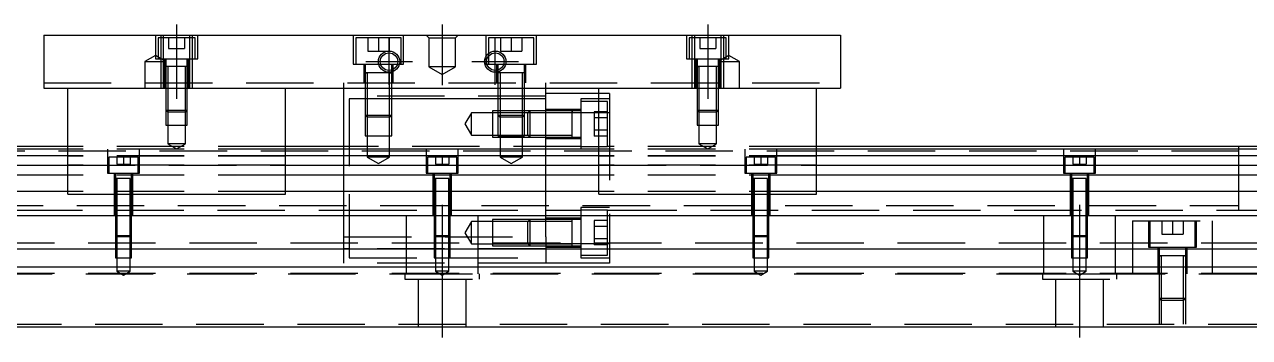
# Model space of a CAD drawing. Extents: x -12 to 569, y -256 to 77.
# Drawn here: x 121.4 to 352, y -216.3 to -157.3 of the extents above; entities that cross this region are included whole.
import ezdxf

# ---------------------------------------------------------------- set-up
doc = ezdxf.new("R2010")
doc.units = 0
doc.linetypes.add('CENTER', pattern=[50.8, 31.75, -6.35, 6.35, -6.35])
doc.linetypes.add('DASHED', pattern=[19.05, 12.7, -6.35])
doc.layers.get('0').update_dxf_attribs({"linetype": 'CONTINUOUS'})
doc.layers.add('CENTER', color=1, linetype='CENTER')

msp = doc.modelspace()

# ---------------------------------------------------------------- linework, layer by layer
at = {"color": 7, "linetype": 'CONTINUOUS'}
for p, q in [((125, -159.35), (125, -169.35)), ((125, -159.35), (275, -159.35)), ((275, -159.35), (275, -169.35)), ((125, -169.35), (275, -169.35)), ((129.5, -189.35), (129.5, -169.35)), ((170.5, -189.35), (170.5, -169.35)), ((181.5, -180.85), (181.5, -169.35)), ((219.5, -180.85), (219.5, -169.35)), ((229.5, -170.35), (219.5, -170.35)), ((229.5, -189.35), (229.5, -169.35)), ((270.5, -189.35), (270.5, -169.35)), ((129.5, -180.85), (0, -180.85)), ((129.5, -182.1), (0, -182.1)), ((129.5, -180.35), (60.5, -180.35)), ((181.5, -180.35), (170.5, -180.35)), ((229.5, -180.85), (170.5, -180.85)), ((229.5, -182.1), (170.5, -182.1)), ((350, -180.35), (270.5, -180.35)), ((400, -180.85), (270.5, -180.85)), ((400, -182.1), (270.5, -182.1)), ((350, -180.35), (349.99, -180.35)), ((350, -180.85), (350, -180.35)), ((350, -180.35), (350, -180.35)), ((355, -180.35), (350, -180.35)), ((0, -183.88), (129.5, -183.88)), ((170.5, -183.88), (229.5, -183.88)), ((270.5, -183.88), (400, -183.88)), ((129.5, -185.77), (0, -185.77)), ((229.5, -185.77), (170.5, -185.77)), ((400, -185.77), (270.5, -185.77)), ((129.5, -188.83), (0, -188.83)), ((229.5, -188.83), (170.5, -188.83)), ((400, -188.83), (270.5, -188.83)), ((129.5, -189.35), (170.5, -189.35)), ((229.5, -189.35), (270.5, -189.35)), ((0, -193.35), (400, -193.35)), ((0, -199.65), (400, -199.65)), ((0, -203.05), (400, -203.05)), ((0, -214.35), (400, -214.35))]:
    msp.add_line(p, q, dxfattribs=at)
at = {"color": 3, "linetype": 'DASHED'}
for p, q in [((146, -159.35), (146, -163.85)), ((153.5, -159.85), (146.5, -159.85)), ((146.5, -159.85), (146.5, -163.85)), ((147, -159.35), (147, -159.85)), ((147, -159.85), (147, -163.85)), ((147.5, -159.35), (147.5, -169.35)), ((148.5, -159.85), (148.5, -161.85)), ((150, -159.85), (150, -161.85)), ((151.5, -159.85), (151.5, -161.85)), ((152.5, -169.35), (152.5, -159.35)), ((153, -159.85), (153, -159.35)), ((153, -163.85), (153, -159.85)), ((153.5, -163.85), (153.5, -159.85)), ((154, -163.85), (154, -159.35)), ((183.25, -159.35), (183.25, -164.85)), ((192.25, -159.85), (183.75, -159.85)), ((183.75, -159.85), (183.75, -164.85)), ((186, -159.85), (186, -162.35)), ((188, -159.85), (188, -162.35)), ((190, -159.85), (190, -162.35)), ((192.25, -164.85), (192.25, -159.85)), ((192.75, -164.85), (192.75, -159.35)), ((197.5, -159.85), (197, -159.35)), ((197.5, -159.85), (197.5, -165.35)), ((197.5, -159.85), (202.5, -159.85)), ((202.5, -159.85), (203, -159.35)), ((202.5, -165.35), (202.5, -159.85)), ((208.25, -159.35), (208.25, -164.85)), ((217.25, -159.85), (208.75, -159.85)), ((208.75, -159.85), (208.75, -162.79)), ((211, -159.85), (211, -162.35)), ((213, -159.85), (213, -162.35)), ((215, -159.85), (215, -162.35)), ((217.25, -164.85), (217.25, -159.85)), ((217.75, -164.85), (217.75, -159.35)), ((246, -159.35), (246, -163.85)), ((253.5, -159.85), (246.5, -159.85)), ((246.5, -159.85), (246.5, -163.85)), ((247, -159.35), (247, -159.85)), ((247, -159.85), (247, -163.85)), ((247.5, -159.35), (247.5, -169.35)), ((248.5, -159.85), (248.5, -161.85)), ((250, -159.85), (250, -161.85)), ((251.5, -159.85), (251.5, -161.85)), ((252.5, -169.35), (252.5, -159.35)), ((253, -159.85), (253, -159.35)), ((253, -163.85), (253, -159.85)), ((253.5, -163.85), (253.5, -159.85)), ((254, -163.85), (254, -159.35)), ((146, -163.2), (144, -164.35)), ((148, -164.35), (146, -163.2)), ((148.5, -161.85), (150, -161.85)), ((150, -161.85), (151.5, -161.85)), ((186, -162.35), (188, -162.35)), ((188, -162.35), (190, -162.35)), ((208.75, -162.79), (208.75, -163.27)), ((208.75, -163.27), (208.75, -164.85)), ((211, -162.35), (213, -162.35)), ((213, -162.35), (215, -162.35)), ((248.5, -161.85), (250, -161.85)), ((250, -161.85), (251.5, -161.85)), ((254, -163.2), (252, -164.35)), ((256, -164.35), (254, -163.2)), ((144, -164.35), (148, -164.35)), ((144, -164.35), (144, -169.35)), ((146, -163.85), (154, -163.85)), ((147, -163.85), (147, -169.35)), ((147.75, -163.85), (147.75, -169.35)), ((148, -163.85), (148, -165.25)), ((148, -165.24), (148, -165.25)), ((148.22, -165.25), (148, -165.25)), ((148, -165.25), (148, -169.35)), ((148, -165.25), (148, -165.25)), ((151.78, -165.25), (148.22, -165.25)), ((148.35, -165.25), (148.35, -169.35)), ((151.65, -169.35), (151.65, -165.25)), ((152, -165.25), (151.78, -165.25)), ((152, -165.25), (152, -163.85)), ((152, -165.25), (152, -165.24)), ((152, -169.35), (152, -165.25)), ((152, -165.25), (152, -165.25)), ((152.25, -169.35), (152.25, -163.85)), ((153, -169.35), (153, -163.85)), ((183.25, -164.85), (192.75, -164.85)), ((185.25, -164.85), (185.25, -168.35)), ((185.5, -164.85), (185.5, -166.45)), ((190.5, -165.92), (190.5, -164.85)), ((190.5, -166.29), (190.5, -165.92)), ((190.75, -168.35), (190.75, -164.85)), ((202.5, -165.35), (197.5, -165.35)), ((197.5, -165.35), (200, -166.79)), ((200, -166.79), (202.5, -165.35)), ((208.25, -164.85), (217.75, -164.85)), ((210.25, -164.85), (210.25, -168.35)), ((210.5, -164.85), (210.5, -165.92)), ((210.5, -165.92), (210.5, -166.29)), ((215.5, -166.45), (215.5, -164.85)), ((215.75, -168.35), (215.75, -164.85)), ((246, -163.85), (254, -163.85)), ((247, -163.85), (247, -169.35)), ((247.75, -163.85), (247.75, -169.35)), ((248, -163.85), (248, -165.25)), ((248, -165.24), (248, -165.25)), ((248, -165.25), (248.22, -165.25)), ((252, -165.25), (248, -165.25)), ((248, -165.25), (248, -165.25)), ((248, -165.25), (248, -169.35)), ((248.35, -165.25), (248.35, -169.35)), ((251.65, -169.35), (251.65, -165.25)), ((252, -165.25), (252, -163.85)), ((252, -164.35), (256, -164.35)), ((252, -169.35), (252, -165.25)), ((252.25, -169.35), (252.25, -163.85)), ((253, -169.35), (253, -163.85)), ((256, -169.35), (256, -164.35)), ((125, -168.35), (275, -168.35)), ((181.5, -169.35), (181.5, -168.35)), ((185.5, -166.44), (185.5, -166.45)), ((185.5, -166.45), (185.76, -166.45)), ((185.76, -166.45), (185.5, -166.45)), ((185.5, -166.45), (185.5, -166.45)), ((185.5, -166.45), (185.5, -168.35)), ((185.5, -168.35), (185.5, -169.35)), ((185.5, -168.35), (185.5, -169.35)), ((190.01, -166.45), (185.76, -166.45)), ((185.9, -166.45), (185.9, -168.35)), ((185.9, -168.35), (185.9, -169.35)), ((190.24, -166.45), (190.01, -166.45)), ((190.1, -168.35), (190.1, -166.45)), ((190.1, -169.35), (190.1, -168.35)), ((190.24, -166.45), (190.5, -166.45)), ((190.5, -166.45), (190.24, -166.45)), ((190.5, -166.45), (190.5, -166.29)), ((190.5, -166.45), (190.5, -166.44)), ((190.5, -166.45), (190.5, -166.45)), ((190.5, -168.35), (190.5, -166.45)), ((190.5, -169.35), (190.5, -168.35)), ((190.5, -169.35), (190.5, -168.35)), ((210.5, -166.29), (210.5, -166.45)), ((210.5, -166.44), (210.5, -166.45)), ((210.76, -166.45), (210.5, -166.45)), ((210.5, -166.45), (210.5, -166.45)), ((210.5, -166.45), (210.5, -168.35)), ((210.5, -168.35), (210.5, -169.35)), ((210.5, -168.35), (210.5, -169.35)), ((215.24, -166.45), (210.76, -166.45)), ((210.9, -166.45), (210.9, -168.35)), ((210.9, -168.35), (210.9, -169.35)), ((215.1, -168.35), (215.1, -166.45)), ((215.1, -169.35), (215.1, -168.35)), ((215.5, -166.45), (215.24, -166.45)), ((215.5, -166.45), (215.5, -166.44)), ((215.5, -166.45), (215.5, -166.45)), ((215.5, -168.35), (215.5, -166.45)), ((215.5, -169.35), (215.5, -168.35)), ((215.5, -169.35), (215.5, -168.35)), ((219.5, -169.35), (219.5, -168.35)), ((148, -169.35), (148, -173.5)), ((148, -169.35), (148, -173.5)), ((148.35, -169.35), (148.35, -173.85)), ((151.65, -173.85), (151.65, -169.35)), ((152, -173.5), (152, -169.35)), ((152, -173.5), (152, -169.35)), ((185.5, -169.35), (185.5, -174.45)), ((185.5, -169.35), (185.5, -174.45)), ((185.9, -169.35), (185.9, -174.85)), ((190.1, -174.85), (190.1, -169.35)), ((190.5, -174.45), (190.5, -169.35)), ((190.5, -174.45), (190.5, -169.35)), ((210.5, -169.35), (210.5, -174.45)), ((210.5, -169.35), (210.5, -174.45)), ((210.9, -169.35), (210.9, -174.85)), ((215.1, -174.85), (215.1, -169.35)), ((215.5, -174.45), (215.5, -169.35)), ((215.5, -174.45), (215.5, -169.35)), ((231.5, -170.35), (229.5, -170.35)), ((231.5, -170.35), (231.5, -173.98)), ((248, -169.35), (248, -173.5)), ((248, -169.35), (248, -173.5)), ((248.35, -169.35), (248.35, -173.85)), ((251.65, -173.85), (251.65, -169.35)), ((252, -173.5), (252, -169.35)), ((252, -173.5), (252, -169.35)), ((219.5, -170.85), (181.5, -170.85)), ((182.5, -171.35), (182.5, -189.35)), ((185.5, -171.35), (182.5, -171.35)), ((185.9, -171.35), (185.5, -171.35)), ((190.1, -171.35), (185.9, -171.35)), ((190.5, -171.35), (190.1, -171.35)), ((195.5, -171.35), (190.5, -171.35)), ((204.5, -171.35), (195.5, -171.35)), ((210.5, -171.35), (204.5, -171.35)), ((210.9, -171.35), (210.5, -171.35)), ((215.1, -171.35), (210.9, -171.35)), ((215.5, -171.35), (215.1, -171.35)), ((219.5, -171.35), (215.5, -171.35)), ((226.1, -171.35), (226.1, -180.85)), ((231.5, -171.35), (226.1, -171.35)), ((226.65, -171.85), (226.1, -171.85)), ((227, -171.85), (226.65, -171.85)), ((231.1, -171.85), (227, -171.85)), ((231.1, -180.35), (231.1, -171.85)), ((148, -173.5), (152, -173.5)), ((148, -173.5), (148, -176.35)), ((148, -173.5), (148.35, -173.85)), ((151.65, -173.85), (148.35, -173.85)), ((148.35, -173.85), (148.35, -176.35)), ((151.65, -173.85), (152, -173.5)), ((151.65, -176.35), (151.65, -173.85)), ((152, -176.35), (152, -173.5)), ((185.5, -174.45), (190.5, -174.45)), ((185.5, -174.45), (185.5, -178.35)), ((185.5, -174.45), (185.9, -174.85)), ((190.1, -174.85), (185.9, -174.85)), ((185.9, -174.85), (185.9, -178.35)), ((190.1, -174.85), (190.5, -174.45)), ((190.1, -178.35), (190.1, -174.85)), ((190.5, -178.35), (190.5, -174.45)), ((205.5, -174), (204.29, -176.1)), ((205.5, -178.2), (205.5, -174)), ((209.5, -174), (205.5, -174)), ((209.5, -173.6), (209.5, -178.6)), ((210.5, -173.6), (209.5, -173.6)), ((216.1, -174), (209.5, -174)), ((210.9, -173.6), (210.5, -173.6)), ((210.5, -174.45), (215.5, -174.45)), ((210.5, -174.45), (210.5, -178.35)), ((210.5, -174.45), (210.9, -174.85)), ((215.1, -173.6), (210.9, -173.6)), ((215.1, -174.85), (210.9, -174.85)), ((210.9, -174.85), (210.9, -178.35)), ((215.5, -173.6), (215.1, -173.6)), ((215.1, -174.85), (215.5, -174.45)), ((215.1, -178.35), (215.1, -174.85)), ((216.5, -173.6), (215.5, -173.6)), ((215.5, -178.35), (215.5, -174.45)), ((216.5, -173.6), (216.1, -174)), ((216.1, -178.2), (216.1, -174)), ((219.5, -174), (216.1, -174)), ((216.5, -173.6), (216.5, -178.6)), ((219.5, -173.6), (216.5, -173.6)), ((219.5, -173.6), (216.5, -173.6)), ((226.1, -173.35), (219.5, -173.35)), ((223, -173.6), (219.5, -173.6)), ((223, -173.98), (219.5, -173.98)), ((223, -174), (219.5, -174)), ((223.1, -173.6), (223, -173.6)), ((227, -173.98), (223, -173.98)), ((224.5, -174), (223, -174)), ((223.35, -173.6), (223.1, -173.6)), ((224.5, -173.6), (223.35, -173.6)), ((226.1, -173.6), (224.49, -173.6)), ((224.5, -173.6), (224.5, -173.86)), ((224.5, -173.85), (224.5, -173.6)), ((224.5, -173.6), (224.5, -173.86)), ((224.5, -173.85), (224.5, -173.6)), ((224.5, -175.95), (224.5, -173.85)), ((231.5, -173.98), (227, -173.98)), ((228.6, -173.79), (228.6, -174.95)), ((231.1, -173.79), (228.6, -173.79)), ((231.1, -174.95), (228.6, -174.95)), ((228.6, -174.95), (228.6, -177.25)), ((231.5, -173.98), (231.5, -202.35)), ((248, -173.5), (252, -173.5)), ((248, -173.5), (248, -176.35)), ((248, -173.5), (248.35, -173.85)), ((251.65, -173.85), (248.35, -173.85)), ((248.35, -173.85), (248.35, -176.35)), ((251.65, -173.85), (252, -173.5)), ((251.65, -176.35), (251.65, -173.85)), ((252, -176.35), (252, -173.5)), ((148, -176.35), (152, -176.35)), ((148.35, -176.35), (148.35, -179.85)), ((151.65, -179.85), (151.65, -176.35)), ((204.29, -176.1), (205.5, -178.2)), ((224.5, -178.34), (224.5, -175.95)), ((231.1, -177.25), (228.6, -177.25)), ((228.6, -177.25), (228.6, -178.41)), ((248, -176.35), (252, -176.35)), ((248.35, -176.35), (248.35, -179.85)), ((251.65, -179.85), (251.65, -176.35)), ((151.65, -179.85), (148.35, -179.85)), ((148.35, -179.85), (150, -180.8)), ((150, -180.8), (151.65, -179.85)), ((185.5, -178.35), (190.5, -178.35)), ((185.9, -178.35), (185.9, -182.35)), ((190.1, -182.35), (190.1, -178.35)), ((205.5, -178.2), (209.5, -178.2)), ((209.5, -178.2), (216.1, -178.2)), ((209.5, -178.6), (216.5, -178.6)), ((210.5, -178.35), (215.5, -178.35)), ((210.9, -178.35), (210.9, -182.35)), ((215.1, -182.35), (215.1, -178.35)), ((216.1, -178.2), (219.5, -178.2)), ((216.1, -178.2), (216.5, -178.6)), ((216.1, -178.2), (219.5, -178.2)), ((216.5, -178.6), (219.5, -178.6)), ((216.5, -178.6), (219.5, -178.6)), ((219.5, -178.2), (224.5, -178.2)), ((219.5, -178.6), (224.5, -178.6)), ((219.5, -178.85), (226.1, -178.85)), ((224.49, -178.6), (226.1, -178.6)), ((224.5, -178.6), (224.5, -178.2)), ((224.5, -178.6), (224.5, -178.34)), ((231.1, -178.41), (228.6, -178.41)), ((251.65, -179.85), (248.35, -179.85)), ((248.35, -179.85), (250, -180.8)), ((250, -180.8), (251.65, -179.85)), ((350, -181.22), (55, -181.22)), ((170.5, -180.35), (129.5, -180.35)), ((170.5, -180.85), (129.5, -180.85)), ((170.5, -182.1), (129.5, -182.1)), ((170.5, -182.15), (129.5, -182.15)), ((137, -180.85), (137, -185.35)), ((143, -185.35), (143, -180.85)), ((182.5, -180.35), (181.5, -180.35)), ((181.5, -189.35), (181.5, -180.85)), ((226.1, -180.35), (182.5, -180.35)), ((197, -180.85), (197, -185.35)), ((203, -185.35), (203, -180.85)), ((219.5, -189.35), (219.5, -180.85)), ((226.1, -180.35), (231.1, -180.35)), ((270.5, -180.85), (229.5, -180.85)), ((270.5, -182.1), (229.5, -182.1)), ((270.5, -182.15), (229.5, -182.15)), ((231.5, -180.35), (231.1, -180.35)), ((270.5, -180.35), (231.5, -180.35)), ((257, -180.85), (257, -185.35)), ((263, -185.35), (263, -180.85)), ((317, -180.85), (317, -185.35)), ((323, -185.35), (323, -180.85)), ((350, -180.85), (350, -180.35)), ((350, -186.15), (350, -180.85)), ((170.5, -183.85), (129.5, -183.85)), ((129.5, -183.88), (170.5, -183.88)), ((142.75, -182.35), (137.25, -182.35)), ((137.25, -182.35), (137.25, -185.35)), ((138.75, -182.35), (138.75, -183.65)), ((138.75, -183.65), (140, -183.65)), ((140, -182.35), (140, -183.65)), ((140, -183.65), (141.25, -183.65)), ((141.25, -182.35), (141.25, -183.65)), ((142.75, -185.35), (142.75, -182.35)), ((190.1, -182.35), (185.9, -182.35)), ((185.9, -182.35), (188, -183.56)), ((188, -183.56), (190.1, -182.35)), ((202.75, -182.35), (197.25, -182.35)), ((197.25, -182.35), (197.25, -185.35)), ((198.75, -182.35), (198.75, -183.65)), ((198.75, -183.65), (200, -183.65)), ((200, -182.35), (200, -183.65)), ((200, -183.65), (201.25, -183.65)), ((201.25, -182.35), (201.25, -183.65)), ((202.75, -185.35), (202.75, -182.35)), ((215.1, -182.35), (210.9, -182.35)), ((210.9, -182.35), (213, -183.56)), ((213, -183.56), (215.1, -182.35)), ((270.5, -183.85), (229.5, -183.85)), ((229.5, -183.88), (270.5, -183.88)), ((262.75, -182.35), (257.25, -182.35)), ((257.25, -182.35), (257.25, -185.35)), ((258.75, -182.35), (258.75, -183.65)), ((258.75, -183.65), (260, -183.65)), ((260, -182.35), (260, -183.65)), ((260, -183.65), (261.25, -183.65)), ((261.25, -182.35), (261.25, -183.65)), ((262.75, -185.35), (262.75, -182.35)), ((322.75, -182.35), (317.25, -182.35)), ((317.25, -182.35), (317.25, -185.35)), ((318.75, -182.35), (318.75, -183.65)), ((318.75, -183.65), (320, -183.65)), ((320, -182.35), (320, -183.65)), ((320, -183.65), (321.25, -183.65)), ((321.25, -182.35), (321.25, -183.65)), ((322.75, -185.35), (322.75, -182.35)), ((170.5, -185.77), (129.5, -185.77)), ((137, -185.35), (143, -185.35)), ((138.25, -185.35), (138.25, -193.35)), ((138.5, -185.35), (138.5, -186.35)), ((138.5, -186.34), (138.5, -186.35)), ((138.62, -186.35), (138.5, -186.35)), ((138.5, -186.35), (138.5, -193.35)), ((138.5, -186.35), (138.5, -186.35)), ((141.25, -186.35), (138.62, -186.35)), ((138.75, -186.35), (138.75, -193.35)), ((141.25, -193.35), (141.25, -186.35)), ((141.5, -186.35), (141.5, -185.35)), ((141.5, -186.35), (141.5, -186.34)), ((141.5, -193.35), (141.5, -186.35)), ((141.5, -186.35), (141.5, -186.35)), ((141.75, -193.35), (141.75, -185.35)), ((197, -185.35), (203, -185.35)), ((198.25, -185.35), (198.25, -193.35)), ((198.5, -185.35), (198.5, -186.35)), ((198.5, -186.34), (198.5, -186.35)), ((198.62, -186.35), (198.5, -186.35)), ((198.5, -186.35), (198.5, -193.35)), ((198.5, -186.35), (198.5, -186.35)), ((201.25, -186.35), (198.62, -186.35)), ((198.75, -186.35), (198.75, -193.35)), ((201.25, -193.35), (201.25, -186.35)), ((201.5, -186.35), (201.5, -185.35)), ((201.5, -186.35), (201.5, -186.34)), ((201.5, -193.35), (201.5, -186.35)), ((201.5, -186.35), (201.5, -186.35)), ((201.75, -193.35), (201.75, -185.35)), ((270.5, -185.77), (229.5, -185.77)), ((257, -185.35), (263, -185.35)), ((258.25, -185.35), (258.25, -193.35)), ((258.5, -185.35), (258.5, -186.35)), ((258.5, -186.34), (258.5, -186.35)), ((258.62, -186.35), (258.5, -186.35)), ((258.5, -186.35), (258.5, -193.35)), ((258.5, -186.35), (258.5, -186.35)), ((261.25, -186.35), (258.62, -186.35)), ((258.75, -186.35), (258.75, -193.35)), ((261.25, -193.35), (261.25, -186.35)), ((261.5, -186.35), (261.5, -185.35)), ((261.5, -186.35), (261.5, -186.34)), ((261.5, -193.35), (261.5, -186.35)), ((261.5, -186.35), (261.5, -186.35)), ((261.75, -193.35), (261.75, -185.35)), ((317, -185.35), (323, -185.35)), ((318.25, -185.35), (318.25, -193.35)), ((318.5, -185.35), (318.5, -186.35)), ((318.5, -186.34), (318.5, -186.35)), ((318.62, -186.35), (318.5, -186.35)), ((318.5, -186.35), (318.5, -193.35)), ((318.5, -186.35), (318.5, -186.35)), ((321.25, -186.35), (318.62, -186.35)), ((318.75, -186.35), (318.75, -193.35)), ((321.25, -193.35), (321.25, -186.35)), ((321.5, -186.35), (321.5, -185.35)), ((321.5, -186.35), (321.5, -186.34)), ((321.5, -193.35), (321.5, -186.35)), ((321.5, -186.35), (321.5, -186.35)), ((321.75, -193.35), (321.75, -185.35)), ((350, -186.55), (350, -186.15)), ((350, -192.35), (350, -186.55)), ((170.5, -188.83), (129.5, -188.83)), ((170.5, -188.85), (129.5, -188.85)), ((270.5, -188.83), (229.5, -188.83)), ((270.5, -188.85), (229.5, -188.85)), ((181.5, -193.35), (181.5, -189.35)), ((182.5, -189.35), (182.5, -193.35)), ((219.5, -193.35), (219.5, -189.35)), ((55, -191.47), (350, -191.47)), ((81.5, -192.35), (181.5, -192.35)), ((138.5, -193.35), (138.5, -197.1)), ((138.5, -193.35), (138.5, -197.1)), ((138.75, -193.35), (138.75, -197.35)), ((141.25, -197.35), (141.25, -193.35)), ((141.5, -197.1), (141.5, -193.35)), ((141.5, -197.1), (141.5, -193.35)), ((181.5, -192.35), (182.5, -192.35)), ((181.5, -197.35), (181.5, -193.35)), ((182.5, -192.35), (219.5, -192.35)), ((182.5, -192.35), (219.5, -192.35)), ((182.5, -193.35), (182.5, -199.65)), ((193.29, -204.35), (193.29, -193.35)), ((198.5, -193.35), (198.5, -197.1)), ((198.5, -193.35), (198.5, -197.1)), ((198.75, -193.35), (198.75, -197.35)), ((201.25, -197.35), (201.25, -193.35)), ((201.5, -197.1), (201.5, -193.35)), ((201.5, -197.1), (201.5, -193.35)), ((206.71, -193.35), (206.71, -204.35)), ((219.5, -192.35), (226.1, -192.35)), ((219.5, -192.35), (226.1, -192.35)), ((219.5, -197.35), (219.5, -193.35)), ((226.1, -191.85), (226.1, -201.35)), ((231.5, -191.85), (226.1, -191.85)), ((228.5, -192.35), (226.1, -192.35)), ((228.75, -192.35), (228.5, -192.35)), ((231.1, -192.35), (228.75, -192.35)), ((231.1, -193.35), (231.1, -192.35)), ((231.1, -192.35), (231.25, -192.35)), ((231.1, -192.35), (231.25, -192.35)), ((231.1, -197.35), (231.1, -193.35)), ((231.25, -192.35), (231.5, -192.35)), ((231.25, -192.35), (231.5, -192.35)), ((231.5, -192.35), (350, -192.35)), ((258.5, -193.35), (258.5, -197.1)), ((258.5, -193.35), (258.5, -197.1)), ((258.75, -193.35), (258.75, -197.35)), ((261.25, -197.35), (261.25, -193.35)), ((261.5, -197.1), (261.5, -193.35)), ((261.5, -197.1), (261.5, -193.35)), ((313.29, -204.35), (313.29, -193.35)), ((318.5, -193.35), (318.5, -197.1)), ((318.5, -193.35), (318.5, -197.1)), ((318.75, -193.35), (318.75, -197.35)), ((321.25, -197.35), (321.25, -193.35)), ((321.5, -197.1), (321.5, -193.35)), ((321.5, -197.1), (321.5, -193.35)), ((326.71, -193.35), (326.71, -204.35)), ((349.99, -192.35), (350, -192.35)), ((350, -192.35), (350, -192.35)), ((350, -192.35), (350, -192.35)), ((350, -192.35), (355, -192.35)), ((205.5, -194.5), (204.29, -196.6)), ((205.5, -198.7), (205.5, -194.5)), ((209.5, -194.5), (205.5, -194.5)), ((209.5, -194.1), (209.5, -199.1)), ((216.5, -194.1), (209.5, -194.1)), ((216.1, -194.5), (209.5, -194.5)), ((216.5, -194.1), (216.1, -194.5)), ((216.1, -198.7), (216.1, -194.5)), ((219.5, -194.5), (216.1, -194.5)), ((216.5, -194.1), (216.5, -199.1)), ((219.5, -194.1), (216.5, -194.1)), ((219.5, -194.1), (216.5, -194.1)), ((226.1, -193.85), (219.5, -193.85)), ((224.5, -194.1), (219.5, -194.1)), ((224.5, -194.5), (219.5, -194.5)), ((224.5, -194.1), (224.49, -194.1)), ((224.5, -194.36), (224.5, -194.1)), ((226.1, -194.1), (224.5, -194.1)), ((224.5, -194.1), (224.5, -194.1)), ((224.5, -196.45), (224.5, -194.36)), ((228.6, -194.29), (228.6, -195.45)), ((231.1, -194.29), (228.6, -194.29)), ((228.6, -195.45), (228.6, -197.75)), ((231.1, -195.45), (228.6, -195.45)), ((330, -194.35), (345, -194.35)), ((330, -194.35), (330, -199.65)), ((333, -194.35), (333, -199.35)), ((333.25, -194.35), (333.25, -199.35)), ((335.5, -194.35), (335.5, -196.85)), ((337.5, -194.35), (337.5, -196.85)), ((339.5, -194.35), (339.5, -196.85)), ((341.75, -199.35), (341.75, -194.35)), ((342, -199.35), (342, -194.35)), ((345, -194.35), (345, -199.65)), ((138.5, -197.1), (141.5, -197.1)), ((138.5, -197.1), (138.5, -199.65)), ((138.5, -197.1), (138.75, -197.35)), ((141.25, -197.35), (138.75, -197.35)), ((138.75, -197.35), (138.75, -201.35)), ((141.25, -197.35), (141.5, -197.1)), ((141.25, -201.35), (141.25, -197.35)), ((141.5, -199.65), (141.5, -197.1)), ((181.5, -197.35), (219.5, -197.35)), ((181.5, -199.65), (181.5, -197.35)), ((198.5, -197.1), (201.5, -197.1)), ((198.5, -197.1), (198.5, -199.65)), ((198.5, -197.1), (198.75, -197.35)), ((201.25, -197.35), (198.75, -197.35)), ((198.75, -197.35), (198.75, -201.35)), ((201.25, -197.35), (201.5, -197.1)), ((201.25, -201.35), (201.25, -197.35)), ((201.5, -199.65), (201.5, -197.1)), ((204.29, -196.6), (205.5, -198.7)), ((219.5, -197.35), (219.5, -199.65)), ((224.5, -196.8), (224.5, -196.45)), ((224.5, -198.84), (224.5, -196.8)), ((228.6, -197.75), (228.6, -198.91)), ((231.1, -197.75), (228.6, -197.75)), ((231.1, -199.65), (231.1, -197.35)), ((258.5, -197.1), (261.5, -197.1)), ((258.5, -197.1), (258.5, -199.65)), ((258.5, -197.1), (258.75, -197.35)), ((261.25, -197.35), (258.75, -197.35)), ((258.75, -197.35), (258.75, -201.35)), ((261.25, -197.35), (261.5, -197.1)), ((261.25, -201.35), (261.25, -197.35)), ((261.5, -199.65), (261.5, -197.1)), ((318.5, -197.1), (321.5, -197.1)), ((318.5, -197.1), (318.5, -199.65)), ((318.5, -197.1), (318.75, -197.35)), ((321.25, -197.35), (318.75, -197.35)), ((318.75, -197.35), (318.75, -201.35)), ((321.25, -197.35), (321.5, -197.1)), ((321.25, -201.35), (321.25, -197.35)), ((321.5, -199.65), (321.5, -197.1)), ((335.5, -196.85), (337.5, -196.85)), ((337.5, -196.85), (339.5, -196.85)), ((0, -198.5), (400, -198.5)), ((138.5, -199.65), (138.5, -201.35)), ((141.5, -201.35), (141.5, -199.65)), ((181.5, -199.63), (219.5, -199.63)), ((182.5, -199.63), (181.5, -199.63)), ((181.5, -202.35), (181.5, -199.65)), ((219.5, -199.63), (182.5, -199.63)), ((182.5, -199.65), (182.5, -201.35)), ((198.5, -199.65), (198.5, -201.35)), ((201.5, -201.35), (201.5, -199.65)), ((205.5, -198.7), (209.5, -198.7)), ((209.5, -198.7), (216.1, -198.7)), ((209.5, -199.1), (216.5, -199.1)), ((216.1, -198.7), (219.5, -198.7)), ((216.1, -198.7), (216.5, -199.1)), ((216.5, -199.1), (219.5, -199.1)), ((216.5, -199.1), (219.5, -199.1)), ((219.5, -198.7), (224.5, -198.7)), ((228.5, -198.72), (219.5, -198.72)), ((219.5, -199.1), (224.5, -199.1)), ((219.5, -199.35), (226.1, -199.35)), ((219.5, -199.65), (219.5, -202.35)), ((224.49, -199.1), (224.5, -199.1)), ((224.5, -199.1), (224.5, -198.84)), ((224.5, -199.1), (226.1, -199.1)), ((224.5, -199.1), (224.5, -199.1)), ((231.5, -198.72), (228.5, -198.72)), ((231.1, -198.91), (228.6, -198.91)), ((231.1, -200.85), (231.1, -199.65)), ((258.5, -199.65), (258.5, -201.35)), ((261.5, -201.35), (261.5, -199.65)), ((318.5, -199.65), (318.5, -201.35)), ((321.5, -201.35), (321.5, -199.65)), ((330, -199.65), (330, -203.05)), ((333, -199.35), (342, -199.35)), ((334.75, -199.35), (334.75, -204.35)), ((335, -199.35), (335, -199.65)), ((335, -199.65), (335, -200.95)), ((340, -199.65), (340, -199.35)), ((340, -200.95), (340, -199.65)), ((340.25, -204.35), (340.25, -199.35)), ((345, -199.65), (345, -203.05)), ((138.5, -201.35), (141.5, -201.35)), ((138.75, -201.35), (138.75, -203.85)), ((141.25, -203.85), (141.25, -201.35)), ((219.5, -202.35), (181.5, -202.35)), ((182.5, -201.35), (219.5, -201.35)), ((198.5, -201.35), (201.5, -201.35)), ((198.75, -201.35), (198.75, -203.85)), ((201.25, -203.85), (201.25, -201.35)), ((231.5, -202.35), (219.5, -202.35)), ((226.1, -200.85), (228.5, -200.85)), ((226.1, -201.35), (228.5, -201.35)), ((228.5, -200.85), (231.1, -200.85)), ((228.5, -201.35), (231.5, -201.35)), ((258.5, -201.35), (261.5, -201.35)), ((258.75, -201.35), (258.75, -203.85)), ((261.25, -203.85), (261.25, -201.35)), ((318.5, -201.35), (321.5, -201.35)), ((318.75, -201.35), (318.75, -203.85)), ((321.25, -203.85), (321.25, -201.35)), ((335, -200.94), (335, -200.95)), ((335, -200.95), (335.26, -200.95)), ((335.26, -200.95), (335, -200.95)), ((335, -200.95), (335, -203.05)), ((335, -200.95), (335, -200.95)), ((339.74, -200.95), (335.26, -200.95)), ((335.4, -200.95), (335.4, -203.05)), ((339.6, -203.05), (339.6, -200.95)), ((339.74, -200.95), (340, -200.95)), ((340, -200.95), (339.74, -200.95)), ((340, -200.95), (340, -200.94)), ((340, -203.05), (340, -200.95)), ((340, -200.95), (340, -200.95)), ((0, -204.2), (400, -204.2)), ((56.71, -204.35), (343.29, -204.35)), ((141.25, -203.85), (138.75, -203.85)), ((138.75, -203.85), (140, -204.57)), ((140, -204.57), (141.25, -203.85)), ((193, -204.35), (207, -204.35)), ((193, -204.35), (193, -205.35)), ((201.25, -203.85), (198.75, -203.85)), ((198.75, -203.85), (200, -204.57)), ((200, -204.57), (201.25, -203.85)), ((207, -205.35), (207, -204.35)), ((261.25, -203.85), (258.75, -203.85)), ((258.75, -203.85), (260, -204.57)), ((260, -204.57), (261.25, -203.85)), ((313, -204.35), (327, -204.35)), ((313, -204.35), (313, -205.35)), ((321.25, -203.85), (318.75, -203.85)), ((318.75, -203.85), (320, -204.57)), ((320, -204.57), (321.25, -203.85)), ((327, -205.35), (327, -204.35)), ((330, -203.05), (330, -204.35)), ((335, -203.05), (335, -204.35)), ((335, -204.35), (335, -208.95)), ((335, -204.35), (335, -208.95)), ((335.4, -203.05), (335.4, -204.35)), ((335.4, -204.35), (335.4, -209.35)), ((339.6, -204.35), (339.6, -203.05)), ((339.6, -209.35), (339.6, -204.35)), ((340, -204.35), (340, -203.05)), ((340, -208.95), (340, -204.35)), ((340, -208.95), (340, -204.35)), ((343.29, -204.35), (356.71, -204.35)), ((345, -203.05), (345, -204.35)), ((193, -205.35), (207, -205.35)), ((195.5, -205.35), (195.5, -214.35)), ((204.5, -214.35), (204.5, -205.35)), ((313, -205.35), (327, -205.35)), ((315.5, -205.35), (315.5, -214.35)), ((324.5, -214.35), (324.5, -205.35)), ((335, -208.95), (340, -208.95)), ((335, -208.95), (335, -213.85)), ((335, -208.95), (335.4, -209.35)), ((339.6, -209.35), (335.4, -209.35)), ((335.4, -209.35), (335.4, -213.85)), ((339.6, -209.35), (340, -208.95)), ((339.6, -213.85), (339.6, -209.35)), ((340, -213.85), (340, -208.95)), ((77.5, -213.85), (400, -213.85))]:
    msp.add_line(p, q, dxfattribs=at)
at = {"color": 3, "linetype": 'CONTINUOUS'}
for centre in [(190, -164.35), (210, -164.35)]:
    msp.add_circle(centre, 2, dxfattribs=at)
at = {"color": 7, "linetype": 'CONTINUOUS'}
for centre in [(190, -164.35), (210, -164.35)]:
    msp.add_circle(centre, 1.65, dxfattribs=at)
at = {"layer": 'CENTER', "color": 1, "linetype": 'CENTER'}
for p, q in [((150, -157.35), (150, -171.35)), ((200, -157.35), (200, -168.79)), ((250, -157.35), (250, -171.35)), ((190, -168.75), (190, -159.95)), ((210, -168.75), (210, -159.95)), ((185.6, -164.35), (194.4, -164.35)), ((205.6, -164.35), (214.4, -164.35)), ((200, -191.35), (200, -216.35)), ((320, -191.35), (320, -216.35))]:
    msp.add_line(p, q, dxfattribs=at)

doc.saveas('drawing.dxf')
